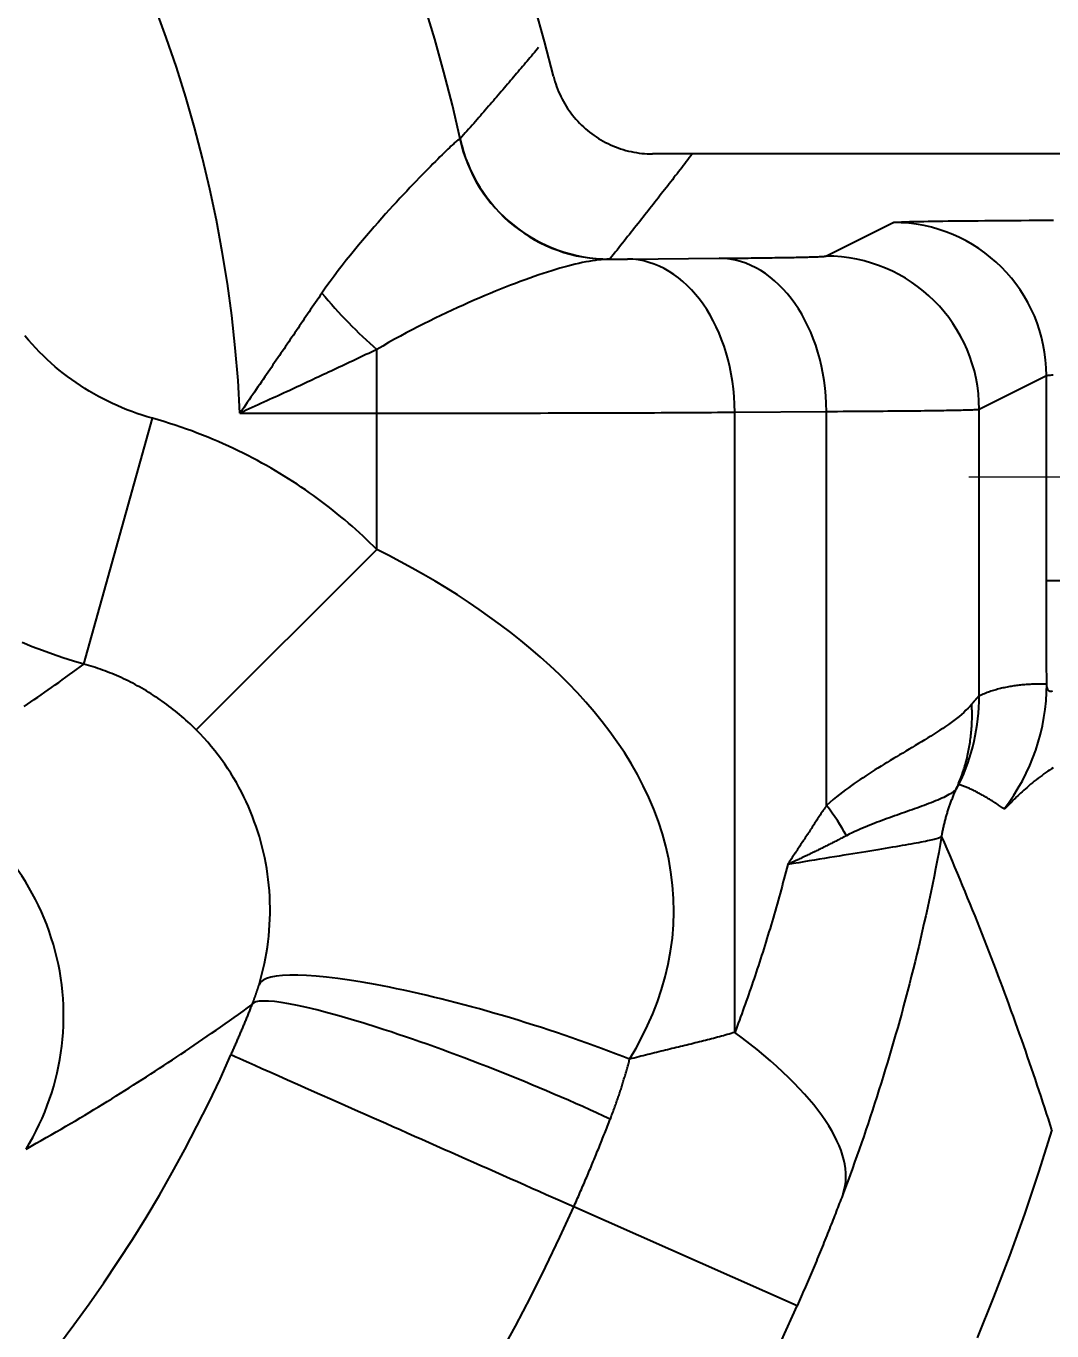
# Model space of a CAD drawing. Extents: x 0 to 395, y 0 to 289.
# Drawn here: x 116.824 to 118.832, y 245.494 to 248.05 of the extents above; entities that cross this region are included whole.
import ezdxf

# ---------------------------------------------------------------- set-up
doc = ezdxf.new("R2010")
doc.units = 0
doc.header["$LTSCALE"] = 10
doc.header["$MEASUREMENT"] = 0
doc.header["$PDMODE"] = 3
doc.header["$PDSIZE"] = -10
doc.layers.get('0').update_dxf_attribs({"linetype": 'CONTINUOUS'})
doc.layers.get('DEFPOINTS').update_dxf_attribs({"linetype": 'CONTINUOUS'})
doc.layers.add('1', color=7, linetype='CONTINUOUS')
doc.styles.add('Daelim Dimension', font='')
doc.styles.get('Daelim Dimension').set_extended_font_data('나눔고딕')
doc.dimstyles.new('DEFAULT', dxfattribs={"dimscale": 2, "dimtxt": 2, "dimasz": 2, "dimexe": 0, "dimexo": 2, "dimgap": 1, "dimtad": 1, "dimdec": 0, "dimzin": 9, "dimdsep": 46, "dimtxsty": 'Daelim Dimension', "dimcen": 0.5, "dimclrd": 5, "dimclre": 5, "dimclrt": 256, "dimadec": 1, "dimazin": 0, "dimtfac": 1, "dimtdec": 0, "dimtix": 1, "dimtmove": 0, "dimatfit": 3, "dimfxl": 1, "dimtolj": 1, "dimtzin": 1, "dimlwd": 9, "dimlwe": 9, "dimarcsym": 0})

# ---------------------------------------------------------------- blocks, each defined once
blk = doc.blocks.new('*D2')
at = {"color": 5, "linetype": 'ByBlock', "lineweight": 9, "ltscale": 0.5, "transparency": 16777216}
for p, q in [((118.6697, 247.1672), (149.411, 247.1672)), ((149.411, 243.1672), (149.411, 228.6677)), ((120.9697, 224.6677), (149.411, 224.6677))]:
    blk.add_line(p, q, dxfattribs=at)
at = {"color": 5, "ltscale": 0.5, "transparency": 16777216}
for points in [[(148.7443, 243.1672), (150.0777, 243.1672), (149.411, 247.1672)], [(148.7443, 228.6677), (150.0777, 228.6677), (149.411, 224.6677)]]:
    blk.add_solid(points, dxfattribs=at)
at = {"layer": 'DEFPOINTS', "color": 0, "ltscale": 0.5, "transparency": 16777216}
for p in [(114.6697, 247.1672), (116.9697, 224.6677), (149.411, 224.6677)]:
    blk.add_point(p, dxfattribs=at)
at = {"color": 7, "ltscale": 0.5, "transparency": 16777216, "insert": (143.9904, 235.9175), "char_height": 6, "attachment_point": 5, "rotation": 90, "style": 'Daelim Dimension'}
blk.add_mtext('\\A1;22.5', dxfattribs=at)

msp = doc.modelspace()

# ---------------------------------------------------------------- linework, layer by layer
at = {"layer": '1'}
for p, q in [((120.6063, 247.7995), (118.0506, 247.7995)), ((118.39, 247.5993), (118.5217, 247.6652)), ((118.0012, 247.5935), (118.1807, 247.5951)), ((117.5106, 247.2918), (117.5106, 247.4164)), ((118.6899, 247.2993), (118.8217, 247.3652)), ((118.8217, 246.963), (118.8217, 247.3652)), ((116.9367, 246.8001), (117.0709, 247.2817)), ((117.2425, 247.2918), (117.5106, 247.2918)), ((117.5106, 247.0245), (117.5106, 247.2918)), ((118.2115, 247.2935), (118.391, 247.2951)), ((118.2115, 246.0786), (118.2115, 247.2935)), ((118.391, 246.5232), (118.391, 247.2951)), ((118.6899, 246.7377), (118.6899, 247.2993)), ((117.1566, 246.6715), (117.5106, 247.0245)), ((118.9276, 246.963), (118.8217, 246.963)), ((118.3333, 245.5427), (117.8961, 245.7366))]:
    msp.add_line(p, q, dxfattribs=at)
for points in [[(117.8273, 248.0081), (117.8245, 248.0047), (117.8217, 248.0014), (117.8189, 247.998), (117.816, 247.9946), (117.8132, 247.9913), (117.8104, 247.9879), (117.8075, 247.9845), (117.8046, 247.9811), (117.8017, 247.9777), (117.7988, 247.9742), (117.7959, 247.9708), (117.793, 247.9674), (117.7901, 247.9639), (117.7872, 247.9605), (117.7842, 247.957), (117.7813, 247.9535), (117.7783, 247.95), (117.7753, 247.9465), (117.7723, 247.943), (117.7693, 247.9395), (117.7663, 247.936), (117.7633, 247.9324), (117.7603, 247.9289), (117.7572, 247.9253), (117.7542, 247.9217), (117.7511, 247.9182), (117.748, 247.9146), (117.7449, 247.911), (117.7418, 247.9073), (117.7387, 247.9037), (117.7355, 247.9001), (117.7324, 247.8964), (117.7292, 247.8928), (117.726, 247.8891), (117.7229, 247.8854), (117.7197, 247.8817), (117.7164, 247.878), (117.7132, 247.8743), (117.71, 247.8706), (117.7067, 247.8669), (117.7035, 247.8631), (117.7002, 247.8594), (117.6969, 247.8556), (117.6936, 247.8518), (117.6903, 247.8481), (117.687, 247.8443), (117.6837, 247.8405), (117.6803, 247.8367), (117.6769, 247.8328), (117.6736, 247.829)], [(117.8564, 247.9517), (117.8578, 247.9465), (117.8592, 247.9413), (117.8609, 247.9363), (117.8626, 247.9313), (117.8645, 247.9263), (117.8665, 247.9214), (117.8686, 247.9166), (117.8709, 247.9118), (117.8732, 247.907), (117.8758, 247.9024), (117.8784, 247.8978), (117.8812, 247.8932), (117.8841, 247.8887), (117.8871, 247.8843), (117.8902, 247.88), (117.8935, 247.8757), (117.8968, 247.8716), (117.9002, 247.8676), (117.9038, 247.8637), (117.9074, 247.8598), (117.9112, 247.8561), (117.915, 247.8524), (117.919, 247.8489), (117.9231, 247.8454), (117.9272, 247.8421), (117.9315, 247.8388), (117.9358, 247.8357), (117.9402, 247.8327), (117.9447, 247.8298), (117.9492, 247.8271), (117.9538, 247.8245), (117.9585, 247.822), (117.9632, 247.8196), (117.968, 247.8173), (117.9729, 247.8152), (117.9778, 247.8132), (117.9828, 247.8113), (117.9878, 247.8096), (117.9929, 247.808), (117.9981, 247.8065), (118.0032, 247.8052), (118.0084, 247.804), (118.0136, 247.8029), (118.0188, 247.802), (118.0241, 247.8012), (118.0294, 247.8006), (118.0346, 247.8001), (118.04, 247.7997), (118.0453, 247.7995), (118.0506, 247.7995)], [(117.6731, 247.8288), (117.6724, 247.8286), (117.6715, 247.8281), (117.6704, 247.8273), (117.669, 247.8263), (117.6674, 247.825), (117.6655, 247.8234), (117.6634, 247.8216), (117.6611, 247.8195), (117.6585, 247.8171), (117.6557, 247.8145), (117.6527, 247.8116), (117.6494, 247.8085), (117.6459, 247.8051), (117.6422, 247.8015), (117.6383, 247.7977), (117.6341, 247.7936), (117.6298, 247.7892), (117.6252, 247.7847), (117.6204, 247.7799), (117.6155, 247.7748), (117.6103, 247.7696), (117.6049, 247.7641), (117.5994, 247.7584), (117.5936, 247.7525), (117.5877, 247.7463), (117.5817, 247.74), (117.5754, 247.7334), (117.569, 247.7267), (117.5625, 247.7197), (117.5558, 247.7125), (117.5489, 247.7052), (117.542, 247.6976), (117.5349, 247.6898), (117.5277, 247.6819), (117.5203, 247.6737), (117.5129, 247.6653), (117.5054, 247.6568), (117.4978, 247.648), (117.4901, 247.6391), (117.4823, 247.63), (117.4745, 247.6206), (117.4666, 247.6111), (117.4586, 247.6014), (117.4507, 247.5914), (117.4427, 247.5812), (117.4347, 247.5708), (117.4267, 247.5602), (117.4188, 247.5494), (117.4108, 247.5382), (117.403, 247.5269)], [(117.6736, 247.829), (117.6736, 247.829), (117.6736, 247.829), (117.6736, 247.829), (117.6736, 247.829), (117.6736, 247.829), (117.6736, 247.829), (117.6735, 247.829), (117.6735, 247.829), (117.6735, 247.829), (117.6735, 247.829), (117.6735, 247.8289), (117.6735, 247.8289), (117.6735, 247.8289), (117.6735, 247.8289), (117.6735, 247.8289), (117.6735, 247.8289), (117.6735, 247.8289), (117.6735, 247.8289), (117.6735, 247.8289), (117.6735, 247.8289), (117.6735, 247.8289), (117.6734, 247.8289), (117.6734, 247.8289), (117.6734, 247.8289), (117.6734, 247.8289), (117.6734, 247.8289), (117.6734, 247.8289), (117.6734, 247.8289), (117.6734, 247.8289), (117.6734, 247.8289), (117.6734, 247.8289), (117.6733, 247.8289), (117.6733, 247.8289), (117.6733, 247.8289), (117.6733, 247.8289), (117.6733, 247.8289), (117.6733, 247.8288), (117.6733, 247.8288), (117.6733, 247.8288), (117.6732, 247.8288), (117.6732, 247.8288), (117.6732, 247.8288), (117.6732, 247.8288), (117.6732, 247.8288), (117.6732, 247.8288), (117.6731, 247.8288), (117.6731, 247.8288), (117.6731, 247.8288), (117.6731, 247.8288), (117.6731, 247.8288)], [(118.1281, 247.7995), (118.1252, 247.7956), (118.1223, 247.7918), (118.1193, 247.788), (118.1164, 247.7841), (118.1134, 247.7803), (118.1104, 247.7764), (118.1074, 247.7725), (118.1044, 247.7686), (118.1014, 247.7647), (118.0984, 247.7608), (118.0954, 247.7569), (118.0923, 247.753), (118.0893, 247.749), (118.0862, 247.7451), (118.0831, 247.7411), (118.08, 247.7371), (118.0769, 247.7331), (118.0738, 247.7291), (118.0707, 247.7251), (118.0675, 247.721), (118.0643, 247.717), (118.0612, 247.7129), (118.058, 247.7088), (118.0548, 247.7048), (118.0516, 247.7007), (118.0483, 247.6965), (118.0451, 247.6924), (118.0418, 247.6883), (118.0386, 247.6841), (118.0353, 247.6799), (118.032, 247.6757), (118.0287, 247.6715), (118.0253, 247.6673), (118.022, 247.6631), (118.0186, 247.6588), (118.0153, 247.6546), (118.0119, 247.6503), (118.0085, 247.646), (118.0051, 247.6417), (118.0016, 247.6374), (117.9982, 247.6331), (117.9947, 247.6287), (117.9913, 247.6244), (117.9878, 247.62), (117.9843, 247.6156), (117.9808, 247.6112), (117.9772, 247.6068), (117.9737, 247.6024), (117.9701, 247.598), (117.9665, 247.5935)], [(118.5217, 247.6652), (118.5223, 247.6653), (118.5235, 247.6655), (118.5253, 247.6657), (118.5276, 247.6658), (118.5305, 247.666), (118.5339, 247.6661), (118.538, 247.6663), (118.5426, 247.6665), (118.5477, 247.6666), (118.5534, 247.6668), (118.5597, 247.6669), (118.5666, 247.6671), (118.5739, 247.6672), (118.5819, 247.6674), (118.5903, 247.6675), (118.5992, 247.6677), (118.6087, 247.6678), (118.6186, 247.6679), (118.629, 247.6681), (118.6399, 247.6682), (118.6513, 247.6683), (118.663, 247.6685), (118.6752, 247.6686), (118.6879, 247.6687), (118.701, 247.6688), (118.7144, 247.6689), (118.7283, 247.669), (118.7426, 247.6691), (118.7572, 247.6692), (118.7723, 247.6693), (118.7877, 247.6694), (118.8034, 247.6695), (118.8194, 247.6696), (118.8358, 247.6697)], [(117.9658, 247.5932), (117.9606, 247.5931), (117.9553, 247.5927), (117.9498, 247.5923), (117.9442, 247.5917), (117.9383, 247.5909), (117.9322, 247.59), (117.9259, 247.589), (117.9195, 247.5878), (117.9128, 247.5865), (117.906, 247.585), (117.899, 247.5834), (117.8918, 247.5817), (117.8844, 247.5798), (117.8768, 247.5777), (117.869, 247.5755), (117.8611, 247.5732), (117.853, 247.5707), (117.8447, 247.5681), (117.8362, 247.5653), (117.8276, 247.5624), (117.8188, 247.5594), (117.8098, 247.5562), (117.8007, 247.5529), (117.7914, 247.5495), (117.782, 247.5459), (117.7724, 247.5422), (117.7626, 247.5384), (117.7527, 247.5345), (117.7427, 247.5304), (117.7325, 247.5262), (117.7223, 247.5219), (117.7119, 247.5174), (117.7013, 247.5129), (117.6907, 247.5082), (117.68, 247.5034), (117.6691, 247.4985), (117.6582, 247.4934), (117.6471, 247.4883), (117.636, 247.483), (117.6248, 247.4776), (117.6136, 247.4721), (117.6023, 247.4665), (117.5909, 247.4607), (117.5795, 247.4548), (117.568, 247.4488), (117.5565, 247.4426), (117.545, 247.4363), (117.5335, 247.4299), (117.5221, 247.4232), (117.5106, 247.4164)], [(117.9665, 247.5935), (117.9665, 247.5935), (117.9665, 247.5935), (117.9665, 247.5935), (117.9665, 247.5935), (117.9665, 247.5935), (117.9665, 247.5935), (117.9665, 247.5935), (117.9665, 247.5935), (117.9665, 247.5935), (117.9665, 247.5935), (117.9665, 247.5934), (117.9665, 247.5934), (117.9664, 247.5934), (117.9664, 247.5934), (117.9664, 247.5934), (117.9664, 247.5934), (117.9664, 247.5934), (117.9664, 247.5934), (117.9664, 247.5934), (117.9664, 247.5934), (117.9664, 247.5934), (117.9663, 247.5934), (117.9663, 247.5934), (117.9663, 247.5934), (117.9663, 247.5934), (117.9663, 247.5934), (117.9663, 247.5934), (117.9662, 247.5934), (117.9662, 247.5934), (117.9662, 247.5933), (117.9662, 247.5933), (117.9662, 247.5933), (117.9662, 247.5933), (117.9661, 247.5933), (117.9661, 247.5933), (117.9661, 247.5933), (117.9661, 247.5933), (117.966, 247.5933), (117.966, 247.5933), (117.966, 247.5933), (117.966, 247.5933), (117.966, 247.5933), (117.9659, 247.5933), (117.9659, 247.5933), (117.9659, 247.5933), (117.9659, 247.5933), (117.9658, 247.5933), (117.9658, 247.5933), (117.9658, 247.5932), (117.9658, 247.5932)], [(117.9658, 247.5932), (117.9665, 247.5932), (117.9672, 247.5933), (117.9679, 247.5933), (117.9687, 247.5933), (117.9694, 247.5933), (117.9701, 247.5933), (117.9708, 247.5933), (117.9716, 247.5933), (117.9723, 247.5933), (117.973, 247.5933), (117.9737, 247.5933), (117.9744, 247.5933), (117.9752, 247.5933), (117.9759, 247.5933), (117.9766, 247.5933), (117.9773, 247.5933), (117.978, 247.5933), (117.9787, 247.5933), (117.9794, 247.5933), (117.9802, 247.5934), (117.9809, 247.5934), (117.9816, 247.5934), (117.9823, 247.5934), (117.983, 247.5934), (117.9837, 247.5934), (117.9844, 247.5934), (117.9851, 247.5934), (117.9858, 247.5934), (117.9866, 247.5934), (117.9873, 247.5934), (117.988, 247.5934), (117.9887, 247.5934), (117.9894, 247.5934), (117.9901, 247.5934), (117.9908, 247.5934), (117.9915, 247.5934), (117.9922, 247.5934), (117.9929, 247.5935), (117.9936, 247.5935), (117.9943, 247.5935), (117.995, 247.5935), (117.9957, 247.5935), (117.9964, 247.5935), (117.9971, 247.5935), (117.9978, 247.5935), (117.9985, 247.5935), (117.9992, 247.5935), (117.9999, 247.5935), (118.0005, 247.5935), (118.0012, 247.5935)], [(118.1807, 247.5951), (118.1883, 247.5951), (118.1958, 247.5952), (118.2031, 247.5953), (118.2103, 247.5953), (118.2173, 247.5954), (118.2241, 247.5955), (118.2309, 247.5955), (118.2374, 247.5956), (118.2438, 247.5957), (118.2501, 247.5958), (118.2562, 247.5958), (118.2622, 247.5959), (118.268, 247.596), (118.2737, 247.596), (118.2793, 247.5961), (118.2847, 247.5962), (118.29, 247.5963), (118.2951, 247.5963), (118.3001, 247.5964), (118.305, 247.5965), (118.3098, 247.5966), (118.3144, 247.5967), (118.3189, 247.5967), (118.3233, 247.5968), (118.3276, 247.5969), (118.3318, 247.597), (118.3359, 247.5971), (118.3399, 247.5971), (118.3437, 247.5972), (118.3475, 247.5973), (118.351, 247.5974), (118.3545, 247.5975), (118.3579, 247.5976), (118.3611, 247.5977), (118.3641, 247.5978), (118.367, 247.5979), (118.3698, 247.598), (118.3724, 247.5981), (118.3749, 247.5982), (118.3772, 247.5983), (118.3793, 247.5984), (118.3813, 247.5985), (118.3831, 247.5986), (118.3847, 247.5987), (118.3861, 247.5988), (118.3873, 247.5989), (118.3883, 247.599), (118.3891, 247.5991), (118.3896, 247.5992), (118.39, 247.5993)], [(117.403, 247.5269), (117.3998, 247.5223), (117.3966, 247.5176), (117.3935, 247.513), (117.3903, 247.5084), (117.3872, 247.5037), (117.384, 247.4991), (117.3809, 247.4945), (117.3778, 247.4899), (117.3746, 247.4853), (117.3715, 247.4808), (117.3684, 247.4762), (117.3654, 247.4717), (117.3623, 247.4672), (117.3592, 247.4627), (117.3562, 247.4582), (117.3531, 247.4537), (117.3501, 247.4492), (117.347, 247.4447), (117.344, 247.4403), (117.341, 247.4358), (117.3379, 247.4313), (117.3349, 247.4269), (117.3318, 247.4224), (117.3288, 247.4179), (117.3257, 247.4134), (117.3227, 247.4089), (117.3196, 247.4043), (117.3165, 247.3998), (117.3134, 247.3952), (117.3102, 247.3906), (117.3071, 247.386), (117.3039, 247.3814), (117.3007, 247.3767), (117.2975, 247.372), (117.2943, 247.3673), (117.291, 247.3625), (117.2877, 247.3577), (117.2844, 247.3528), (117.2811, 247.3479), (117.2777, 247.343), (117.2743, 247.338), (117.2709, 247.333), (117.2674, 247.328), (117.2639, 247.3229), (117.2604, 247.3178), (117.2569, 247.3127), (117.2533, 247.3075), (117.2498, 247.3023), (117.2462, 247.297), (117.2425, 247.2918)], [(117.0709, 247.2817), (117.0607, 247.2847), (117.0507, 247.2878), (117.0407, 247.2911), (117.0309, 247.2947), (117.0212, 247.2984), (117.0116, 247.3023), (117.0021, 247.3064), (116.9927, 247.3107), (116.9835, 247.3152), (116.9743, 247.3198), (116.9653, 247.3246), (116.9563, 247.3296), (116.9475, 247.3348), (116.9388, 247.3402), (116.9302, 247.3457), (116.9216, 247.3514), (116.9132, 247.3573), (116.905, 247.3633), (116.8968, 247.3696), (116.8887, 247.3761), (116.8808, 247.3827), (116.8729, 247.3895), (116.8652, 247.3966), (116.8576, 247.4038), (116.8501, 247.4113), (116.8427, 247.4189), (116.8354, 247.4267), (116.8283, 247.4348), (116.8213, 247.443)], [(117.5106, 247.4164), (117.5052, 247.4139), (117.4999, 247.4113), (117.4945, 247.4088), (117.4892, 247.4063), (117.4838, 247.4037), (117.4785, 247.4012), (117.4732, 247.3987), (117.4679, 247.3962), (117.4627, 247.3937), (117.4574, 247.3913), (117.4522, 247.3888), (117.447, 247.3863), (117.4418, 247.3839), (117.4366, 247.3815), (117.4315, 247.379), (117.4264, 247.3766), (117.4213, 247.3742), (117.4161, 247.3718), (117.411, 247.3694), (117.4059, 247.3671), (117.4009, 247.3647), (117.3958, 247.3623), (117.3907, 247.3599), (117.3855, 247.3575), (117.3804, 247.3551), (117.3753, 247.3527), (117.3701, 247.3503), (117.3649, 247.3479), (117.3598, 247.3455), (117.3545, 247.3431), (117.3493, 247.3406), (117.344, 247.3382), (117.3387, 247.3357), (117.3334, 247.3333), (117.328, 247.3308), (117.3226, 247.3283), (117.3171, 247.3258), (117.3116, 247.3233), (117.3061, 247.3207), (117.3005, 247.3182), (117.2949, 247.3156), (117.2892, 247.313), (117.2835, 247.3104), (117.2778, 247.3078), (117.272, 247.3051), (117.2662, 247.3025), (117.2603, 247.2998), (117.2544, 247.2972), (117.2485, 247.2945), (117.2425, 247.2918)], [(118.8217, 247.3652), (118.822, 247.3653), (118.8226, 247.3655), (118.8235, 247.3657), (118.8246, 247.3658), (118.8261, 247.366), (118.8278, 247.3661), (118.8299, 247.3663), (118.8322, 247.3665), (118.8348, 247.3666)], [(117.5106, 247.0245), (117.5039, 247.0312), (117.4971, 247.0378), (117.4903, 247.0443), (117.4834, 247.0508), (117.4764, 247.0573), (117.4693, 247.0636), (117.4622, 247.07), (117.4549, 247.0762), (117.4477, 247.0824), (117.4403, 247.0886), (117.4328, 247.0947), (117.4253, 247.1007), (117.4177, 247.1067), (117.4101, 247.1127), (117.4023, 247.1185), (117.3945, 247.1243), (117.3867, 247.1301), (117.3787, 247.1357), (117.3707, 247.1413), (117.3626, 247.1469), (117.3544, 247.1524), (117.3461, 247.1578), (117.3377, 247.1632), (117.3293, 247.1685), (117.3207, 247.1737), (117.3121, 247.1789), (117.3034, 247.184), (117.2945, 247.1891), (117.2856, 247.194), (117.2765, 247.199), (117.2674, 247.2038), (117.2581, 247.2086), (117.2487, 247.2133), (117.2392, 247.218), (117.2296, 247.2226), (117.2198, 247.2272), (117.2099, 247.2316), (117.2, 247.236), (117.1899, 247.2403), (117.1796, 247.2445), (117.1693, 247.2487), (117.1588, 247.2527), (117.1483, 247.2567), (117.1376, 247.2606), (117.1267, 247.2644), (117.1158, 247.268), (117.1047, 247.2716), (117.0936, 247.2751), (117.0823, 247.2785), (117.0709, 247.2817)], [(117.5106, 247.2918), (117.5261, 247.2918), (117.5417, 247.2918), (117.5572, 247.2917), (117.5727, 247.2917), (117.5882, 247.2917), (117.6037, 247.2917), (117.6191, 247.2917), (117.6345, 247.2917), (117.6499, 247.2917), (117.6653, 247.2917), (117.6806, 247.2917), (117.6959, 247.2918), (117.7112, 247.2918), (117.7263, 247.2918), (117.7415, 247.2918), (117.7566, 247.2918), (117.7716, 247.2918), (117.7866, 247.2919), (117.8015, 247.2919), (117.8163, 247.2919), (117.831, 247.2919), (117.8457, 247.292), (117.8603, 247.292), (117.8748, 247.292), (117.8893, 247.2921), (117.9036, 247.2921), (117.9178, 247.2921), (117.932, 247.2922), (117.946, 247.2922), (117.9599, 247.2923), (117.9737, 247.2923), (117.9875, 247.2924), (118.0011, 247.2924), (118.0145, 247.2925), (118.0279, 247.2925), (118.0411, 247.2926), (118.0542, 247.2926), (118.0672, 247.2927), (118.08, 247.2928), (118.0927, 247.2928), (118.1053, 247.2929), (118.1177, 247.2929), (118.1299, 247.293), (118.1421, 247.2931), (118.154, 247.2932), (118.1658, 247.2932), (118.1775, 247.2933), (118.189, 247.2934), (118.2003, 247.2935), (118.2115, 247.2935)], [(118.391, 247.2951), (118.402, 247.2951), (118.4128, 247.2952), (118.4234, 247.2953), (118.4339, 247.2953), (118.4442, 247.2954), (118.4543, 247.2955), (118.4642, 247.2955), (118.474, 247.2956), (118.4835, 247.2957), (118.4929, 247.2957), (118.5021, 247.2958), (118.511, 247.2959), (118.5198, 247.296), (118.5284, 247.296), (118.5367, 247.2961), (118.5449, 247.2962), (118.5529, 247.2963), (118.5606, 247.2963), (118.5681, 247.2964), (118.5755, 247.2965), (118.5826, 247.2966), (118.5895, 247.2967), (118.5962, 247.2968), (118.6026, 247.2969), (118.6089, 247.2969), (118.6149, 247.297), (118.6207, 247.2971), (118.6262, 247.2972), (118.6316, 247.2973), (118.6367, 247.2974), (118.6416, 247.2975), (118.6463, 247.2976), (118.6507, 247.2977), (118.6549, 247.2978), (118.6589, 247.2979), (118.6626, 247.298), (118.6661, 247.2981), (118.6694, 247.2981), (118.6724, 247.2982), (118.6752, 247.2983), (118.6777, 247.2984), (118.6801, 247.2985), (118.6821, 247.2986), (118.684, 247.2987), (118.6856, 247.2988), (118.6869, 247.2989), (118.688, 247.299), (118.6889, 247.2991), (118.6895, 247.2992), (118.6899, 247.2993)], [(118.0054, 246.0259), (118.018, 246.0474), (118.0297, 246.0695), (118.0407, 246.0921), (118.0508, 246.1151), (118.06, 246.1386), (118.0681, 246.1627), (118.0752, 246.1872), (118.0811, 246.2122), (118.0858, 246.2376), (118.0893, 246.2632), (118.0914, 246.2891), (118.0921, 246.315), (118.0915, 246.341), (118.0896, 246.3669), (118.0865, 246.3926), (118.0821, 246.4181), (118.0765, 246.4431), (118.0697, 246.4678), (118.0618, 246.492), (118.053, 246.5157), (118.0431, 246.5389), (118.0323, 246.5616), (118.0207, 246.5838), (118.0083, 246.6054), (117.9952, 246.6266), (117.9814, 246.6473), (117.967, 246.6675), (117.9519, 246.6872), (117.9361, 246.7065), (117.9199, 246.7253), (117.9031, 246.7437), (117.8858, 246.7618), (117.8681, 246.7794), (117.8499, 246.7966), (117.8312, 246.8135), (117.8121, 246.8299), (117.7926, 246.846), (117.7728, 246.8618), (117.7526, 246.8772), (117.732, 246.8923), (117.7111, 246.907), (117.6899, 246.9214), (117.6683, 246.9355), (117.6465, 246.9492), (117.6244, 246.9626), (117.6021, 246.9756), (117.5795, 246.9883), (117.5567, 247.0007), (117.5337, 247.0128), (117.5106, 247.0245)], [(118.8223, 246.7608), (118.8223, 246.7648), (118.8222, 246.7687), (118.8222, 246.7727), (118.8222, 246.7767), (118.8222, 246.7807), (118.8221, 246.7846), (118.8221, 246.7886), (118.8221, 246.7926), (118.8221, 246.7966), (118.8221, 246.8006), (118.822, 246.8046), (118.822, 246.8086), (118.822, 246.8126), (118.822, 246.8166), (118.822, 246.8206), (118.8219, 246.8247), (118.8219, 246.8287), (118.8219, 246.8327), (118.8219, 246.8367), (118.8219, 246.8407), (118.8219, 246.8448), (118.8219, 246.8488), (118.8218, 246.8529), (118.8218, 246.8569), (118.8218, 246.8609), (118.8218, 246.865), (118.8218, 246.869), (118.8218, 246.8731), (118.8218, 246.8771), (118.8218, 246.8812), (118.8218, 246.8853), (118.8217, 246.8893), (118.8217, 246.8934), (118.8217, 246.8975), (118.8217, 246.9015), (118.8217, 246.9056), (118.8217, 246.9097), (118.8217, 246.9138), (118.8217, 246.9179), (118.8217, 246.922), (118.8217, 246.9261), (118.8217, 246.9302), (118.8217, 246.9343), (118.8217, 246.9384), (118.8217, 246.9425), (118.8217, 246.9466), (118.8217, 246.9507), (118.8217, 246.9548), (118.8217, 246.9589), (118.8217, 246.963)], [(116.9367, 246.8001), (116.9162, 246.806), (116.8958, 246.8124), (116.8756, 246.8192), (116.8555, 246.8265), (116.8355, 246.8342), (116.8158, 246.8423)], [(116.8198, 246.7168), (116.8265, 246.7214), (116.8331, 246.726), (116.8398, 246.7307), (116.8465, 246.7354), (116.8533, 246.7401), (116.8601, 246.7448), (116.8669, 246.7496), (116.8737, 246.7545), (116.8806, 246.7594), (116.8875, 246.7643), (116.8944, 246.7693), (116.9014, 246.7743), (116.9084, 246.7794), (116.9155, 246.7845), (116.9225, 246.7897), (116.9296, 246.7948), (116.9367, 246.8001)], [(117.1566, 246.6715), (117.1527, 246.6754), (117.1487, 246.6792), (117.1447, 246.683), (117.1407, 246.6867), (117.1367, 246.6904), (117.1326, 246.694), (117.1285, 246.6976), (117.1243, 246.7011), (117.1202, 246.7046), (117.116, 246.708), (117.1118, 246.7113), (117.1075, 246.7146), (117.1032, 246.7179), (117.099, 246.7211), (117.0946, 246.7242), (117.0903, 246.7273), (117.0859, 246.7303), (117.0816, 246.7333), (117.0772, 246.7362), (117.0728, 246.7391), (117.0683, 246.7419), (117.0639, 246.7447), (117.0594, 246.7474), (117.055, 246.75), (117.0505, 246.7526), (117.046, 246.7552), (117.0415, 246.7576), (117.037, 246.7601), (117.0324, 246.7624), (117.0279, 246.7648), (117.0233, 246.767), (117.0188, 246.7692), (117.0142, 246.7714), (117.0097, 246.7735), (117.0051, 246.7755), (117.0006, 246.7775), (116.996, 246.7795), (116.9914, 246.7814), (116.9869, 246.7832), (116.9823, 246.785), (116.9777, 246.7867), (116.9731, 246.7884), (116.9686, 246.79), (116.964, 246.7916), (116.9594, 246.7932), (116.9549, 246.7946), (116.9503, 246.7961), (116.9458, 246.7975), (116.9412, 246.7988), (116.9367, 246.8001)], [(118.8223, 246.7608), (118.8195, 246.7609), (118.8168, 246.7609), (118.8141, 246.761), (118.8114, 246.761), (118.8087, 246.761), (118.8059, 246.761), (118.8032, 246.7609), (118.8005, 246.7609), (118.7978, 246.7608), (118.7951, 246.7607), (118.7924, 246.7606), (118.7897, 246.7604), (118.787, 246.7603), (118.7844, 246.7601), (118.7817, 246.7599), (118.779, 246.7597), (118.7763, 246.7595), (118.7736, 246.7592), (118.771, 246.7589), (118.7683, 246.7586), (118.7656, 246.7583), (118.763, 246.758), (118.7603, 246.7576), (118.7577, 246.7572), (118.755, 246.7568), (118.7524, 246.7564), (118.7497, 246.7559), (118.7471, 246.7554), (118.7445, 246.7549), (118.7418, 246.7544), (118.7392, 246.7538), (118.7366, 246.7533), (118.734, 246.7527), (118.7314, 246.752), (118.7287, 246.7514), (118.7261, 246.7507), (118.7235, 246.7499), (118.7209, 246.7492), (118.7183, 246.7484), (118.7157, 246.7476), (118.7131, 246.7468), (118.7105, 246.7459), (118.7079, 246.745), (118.7054, 246.7441), (118.7028, 246.7431), (118.7002, 246.7421), (118.6976, 246.741), (118.6951, 246.74), (118.6925, 246.7388), (118.6899, 246.7377)], [(118.8334, 246.747), (118.8316, 246.7465), (118.83, 246.7464), (118.8286, 246.7466), (118.8273, 246.7472), (118.8262, 246.748), (118.8252, 246.7491), (118.8244, 246.7505), (118.8237, 246.7521), (118.8232, 246.7539), (118.8227, 246.756), (118.8225, 246.7583), (118.8223, 246.7608)], [(118.6755, 246.7217), (118.672, 246.7176), (118.6682, 246.7135), (118.6641, 246.7095), (118.6598, 246.7055), (118.6552, 246.7015), (118.6505, 246.6975), (118.6456, 246.6936), (118.6405, 246.6897), (118.6352, 246.6858), (118.6299, 246.6819), (118.6243, 246.6781), (118.6187, 246.6742), (118.613, 246.6704), (118.6072, 246.6666), (118.6013, 246.6628), (118.5953, 246.6591), (118.5893, 246.6553), (118.5833, 246.6516), (118.5772, 246.6479), (118.5711, 246.6442), (118.5649, 246.6405), (118.5588, 246.6368), (118.5526, 246.6331), (118.5465, 246.6294), (118.5403, 246.6258), (118.5342, 246.6221), (118.5281, 246.6185), (118.522, 246.6148), (118.5159, 246.6111), (118.5098, 246.6074), (118.5038, 246.6038), (118.4978, 246.6001), (118.4918, 246.5964), (118.4858, 246.5926), (118.4799, 246.5889), (118.4741, 246.5851), (118.4683, 246.5813), (118.4625, 246.5775), (118.4568, 246.5737), (118.4512, 246.5699), (118.4455, 246.566), (118.4399, 246.562), (118.4342, 246.5579), (118.4284, 246.5537), (118.4225, 246.5492), (118.4165, 246.5446), (118.4103, 246.5397), (118.404, 246.5345), (118.3975, 246.529), (118.391, 246.5232)], [(118.6458, 246.557), (118.6472, 246.5601), (118.6485, 246.5632), (118.6498, 246.5662), (118.651, 246.5693), (118.6522, 246.5724), (118.6534, 246.5756), (118.6546, 246.5787), (118.6558, 246.5819), (118.6569, 246.585), (118.658, 246.5882), (118.659, 246.5914), (118.66, 246.5946), (118.661, 246.5978), (118.662, 246.6011), (118.6629, 246.6043), (118.6638, 246.6075), (118.6647, 246.6108), (118.6655, 246.6141), (118.6663, 246.6174), (118.6671, 246.6207), (118.6678, 246.624), (118.6686, 246.6273), (118.6692, 246.6306), (118.6699, 246.6339), (118.6705, 246.6372), (118.6711, 246.6406), (118.6716, 246.6439), (118.6722, 246.6473), (118.6726, 246.6506), (118.6731, 246.654), (118.6735, 246.6574), (118.6739, 246.6607), (118.6743, 246.6641), (118.6746, 246.6675), (118.6749, 246.6709), (118.6752, 246.6743), (118.6754, 246.6777), (118.6756, 246.681), (118.6758, 246.6844), (118.6759, 246.6878), (118.676, 246.6912), (118.6761, 246.6946), (118.6761, 246.698), (118.6761, 246.7014), (118.6761, 246.7048), (118.676, 246.7082), (118.6759, 246.7116), (118.6758, 246.715), (118.6757, 246.7183), (118.6755, 246.7217)], [(118.6899, 246.7377), (118.6899, 246.7377), (118.6898, 246.7376), (118.6897, 246.7376), (118.6896, 246.7375), (118.6896, 246.7375), (118.6894, 246.7374), (118.6893, 246.7373), (118.6892, 246.7372), (118.6891, 246.7371), (118.6889, 246.7369), (118.6888, 246.7368), (118.6886, 246.7366), (118.6884, 246.7365), (118.6883, 246.7363), (118.6881, 246.7361), (118.6879, 246.7359), (118.6876, 246.7357), (118.6874, 246.7355), (118.6872, 246.7352), (118.687, 246.735), (118.6867, 246.7347), (118.6865, 246.7345), (118.6862, 246.7342), (118.6859, 246.7339), (118.6856, 246.7336), (118.6853, 246.7332), (118.685, 246.7329), (118.6847, 246.7326), (118.6844, 246.7322), (118.6841, 246.7318), (118.6837, 246.7314), (118.6834, 246.731), (118.683, 246.7306), (118.6826, 246.7302), (118.6823, 246.7298), (118.6819, 246.7293), (118.6815, 246.7289), (118.6811, 246.7284), (118.6806, 246.7279), (118.6802, 246.7274), (118.6798, 246.7269), (118.6793, 246.7264), (118.6789, 246.7258), (118.6784, 246.7253), (118.678, 246.7247), (118.6775, 246.7242), (118.677, 246.7236), (118.6765, 246.723), (118.676, 246.7224), (118.6755, 246.7217)], [(117.2799, 246.1719), (117.2829, 246.1821), (117.2856, 246.1924), (117.2882, 246.2028), (117.2905, 246.2133), (117.2926, 246.2239), (117.2945, 246.2346), (117.2962, 246.2454), (117.2977, 246.2563), (117.2989, 246.2672), (117.2998, 246.2782), (117.3006, 246.2892), (117.3011, 246.3003), (117.3014, 246.3115), (117.3014, 246.3226), (117.3011, 246.3337), (117.3007, 246.3448), (117.3, 246.3559), (117.299, 246.3669), (117.2979, 246.3778), (117.2964, 246.3887), (117.2948, 246.3994), (117.293, 246.4101), (117.2909, 246.4207), (117.2886, 246.4312), (117.2861, 246.4416), (117.2834, 246.4519), (117.2805, 246.4621), (117.2774, 246.4721), (117.2741, 246.4821), (117.2706, 246.492), (117.2669, 246.5018), (117.263, 246.5115), (117.2589, 246.5211), (117.2546, 246.5307), (117.2501, 246.5401), (117.2454, 246.5495), (117.2405, 246.5588), (117.2354, 246.568), (117.2301, 246.5771), (117.2245, 246.5862), (117.2187, 246.5952), (117.2127, 246.6041), (117.2065, 246.6129), (117.2, 246.6216), (117.1933, 246.6302), (117.1864, 246.6388), (117.1793, 246.6471), (117.1719, 246.6554), (117.1644, 246.6635), (117.1566, 246.6715)], [(118.8349, 246.597), (118.8315, 246.5948), (118.8279, 246.5925), (118.8243, 246.59), (118.8206, 246.5875), (118.8168, 246.5848), (118.813, 246.5821), (118.8092, 246.5793), (118.8054, 246.5764), (118.8016, 246.5735), (118.7979, 246.5705), (118.7942, 246.5676), (118.7906, 246.5646), (118.7871, 246.5616), (118.7837, 246.5586), (118.7804, 246.5557), (118.7772, 246.5529), (118.7741, 246.5501), (118.7712, 246.5474), (118.7684, 246.5448), (118.7658, 246.5422), (118.7633, 246.5398), (118.7609, 246.5375), (118.7587, 246.5353), (118.7567, 246.5332), (118.7547, 246.5312), (118.7529, 246.5294), (118.7512, 246.5276), (118.7496, 246.526), (118.7481, 246.5245), (118.7467, 246.5231), (118.7454, 246.5218), (118.7443, 246.5206), (118.7432, 246.5196), (118.7422, 246.5187), (118.7414, 246.5179), (118.7406, 246.5172), (118.74, 246.5168), (118.7395, 246.5164), (118.7391, 246.5163), (118.7389, 246.5163)], [(118.6504, 246.5643), (118.6504, 246.5643), (118.6504, 246.5643), (118.6504, 246.5643), (118.6503, 246.5643), (118.6503, 246.5643), (118.6502, 246.5642), (118.6502, 246.5642), (118.6502, 246.5642), (118.6501, 246.5641), (118.6501, 246.5641), (118.65, 246.564), (118.65, 246.5639), (118.6499, 246.5639), (118.6498, 246.5638), (118.6498, 246.5637), (118.6497, 246.5636), (118.6496, 246.5635), (118.6496, 246.5634), (118.6495, 246.5633), (118.6494, 246.5632), (118.6493, 246.5631), (118.6493, 246.563), (118.6492, 246.5629), (118.6491, 246.5627), (118.649, 246.5626), (118.6489, 246.5624), (118.6488, 246.5623), (118.6487, 246.5621), (118.6486, 246.562), (118.6485, 246.5618), (118.6484, 246.5616), (118.6483, 246.5614), (118.6482, 246.5612), (118.6481, 246.561), (118.6479, 246.5608), (118.6478, 246.5606), (118.6477, 246.5604), (118.6476, 246.5602), (118.6474, 246.56), (118.6473, 246.5597), (118.6472, 246.5595), (118.647, 246.5592), (118.6469, 246.559), (118.6467, 246.5587), (118.6466, 246.5585), (118.6464, 246.5582), (118.6463, 246.5579), (118.6461, 246.5576), (118.646, 246.5573), (118.6458, 246.557)], [(118.7389, 246.5163), (118.7371, 246.5176), (118.7352, 246.5188), (118.7334, 246.5201), (118.7316, 246.5213), (118.7298, 246.5225), (118.728, 246.5237), (118.7262, 246.5249), (118.7244, 246.5261), (118.7226, 246.5273), (118.7208, 246.5285), (118.719, 246.5296), (118.7172, 246.5308), (118.7155, 246.5319), (118.7137, 246.533), (118.7119, 246.5341), (118.7101, 246.5352), (118.7083, 246.5363), (118.7065, 246.5374), (118.7047, 246.5385), (118.703, 246.5395), (118.7012, 246.5405), (118.6994, 246.5416), (118.6976, 246.5426), (118.6959, 246.5436), (118.6941, 246.5446), (118.6923, 246.5455), (118.6906, 246.5465), (118.6888, 246.5474), (118.687, 246.5484), (118.6853, 246.5493), (118.6835, 246.5502), (118.6818, 246.5511), (118.68, 246.552), (118.6782, 246.5528), (118.6765, 246.5537), (118.6747, 246.5545), (118.673, 246.5553), (118.6713, 246.5561), (118.6695, 246.5569), (118.6678, 246.5577), (118.666, 246.5584), (118.6643, 246.5591), (118.6625, 246.5598), (118.6608, 246.5605), (118.6591, 246.5612), (118.6573, 246.5619), (118.6556, 246.5625), (118.6539, 246.5631), (118.6522, 246.5637), (118.6504, 246.5643)], [(118.6458, 246.557), (118.6446, 246.5552), (118.643, 246.5533), (118.641, 246.5515), (118.6388, 246.5497), (118.6363, 246.5479), (118.6336, 246.5461), (118.6306, 246.5443), (118.6275, 246.5425), (118.6241, 246.5408), (118.6205, 246.539), (118.6168, 246.5372), (118.6129, 246.5355), (118.6089, 246.5337), (118.6047, 246.532), (118.6005, 246.5302), (118.5961, 246.5285), (118.5916, 246.5268), (118.5871, 246.525), (118.5824, 246.5233), (118.5778, 246.5216), (118.573, 246.5199), (118.5682, 246.5181), (118.5634, 246.5164), (118.5586, 246.5147), (118.5537, 246.513), (118.5488, 246.5113), (118.5439, 246.5096), (118.539, 246.5078), (118.5341, 246.5061), (118.5292, 246.5044), (118.5243, 246.5026), (118.5194, 246.5009), (118.5145, 246.4991), (118.5096, 246.4973), (118.5048, 246.4956), (118.4999, 246.4938), (118.4951, 246.492), (118.4903, 246.4901), (118.4856, 246.4883), (118.4808, 246.4865), (118.4761, 246.4846), (118.4714, 246.4827), (118.4666, 246.4807), (118.4617, 246.4787), (118.4567, 246.4766), (118.4516, 246.4743), (118.4464, 246.4719), (118.4411, 246.4694), (118.4356, 246.4667), (118.43, 246.4639)], [(118.6165, 246.4627), (118.6169, 246.4646), (118.6173, 246.4666), (118.6176, 246.4685), (118.618, 246.4704), (118.6184, 246.4724), (118.6188, 246.4743), (118.6192, 246.4762), (118.6196, 246.4782), (118.6201, 246.4801), (118.6205, 246.482), (118.621, 246.484), (118.6214, 246.4859), (118.6219, 246.4878), (118.6224, 246.4898), (118.6228, 246.4917), (118.6233, 246.4936), (118.6238, 246.4955), (118.6244, 246.4974), (118.6249, 246.4993), (118.6254, 246.5012), (118.626, 246.5032), (118.6265, 246.5051), (118.6271, 246.507), (118.6277, 246.5089), (118.6282, 246.5108), (118.6288, 246.5126), (118.6294, 246.5145), (118.6301, 246.5164), (118.6307, 246.5183), (118.6313, 246.5202), (118.6319, 246.5221), (118.6326, 246.5239), (118.6332, 246.5258), (118.6339, 246.5277), (118.6346, 246.5295), (118.6353, 246.5314), (118.636, 246.5333), (118.6367, 246.5351), (118.6374, 246.537), (118.6381, 246.5388), (118.6388, 246.5407), (118.6396, 246.5425), (118.6403, 246.5443), (118.6411, 246.5462), (118.6418, 246.548), (118.6426, 246.5498), (118.6434, 246.5516), (118.6442, 246.5534), (118.645, 246.5552), (118.6458, 246.557)], [(118.391, 246.5232), (118.3894, 246.5207), (118.3878, 246.5183), (118.3863, 246.516), (118.3847, 246.5136), (118.3831, 246.5112), (118.3815, 246.5088), (118.38, 246.5064), (118.3784, 246.504), (118.3769, 246.5017), (118.3753, 246.4993), (118.3737, 246.4969), (118.3722, 246.4946), (118.3706, 246.4922), (118.3691, 246.4898), (118.3675, 246.4875), (118.366, 246.4851), (118.3645, 246.4828), (118.3629, 246.4805), (118.3614, 246.4781), (118.3599, 246.4758), (118.3583, 246.4735), (118.3568, 246.4711), (118.3553, 246.4688), (118.3538, 246.4665), (118.3522, 246.4642), (118.3507, 246.4619), (118.3492, 246.4596), (118.3477, 246.4573), (118.3462, 246.455), (118.3447, 246.4527), (118.3432, 246.4504), (118.3417, 246.4481), (118.3402, 246.4458), (118.3387, 246.4435), (118.3372, 246.4413), (118.3357, 246.439), (118.3342, 246.4367), (118.3327, 246.4345), (118.3312, 246.4322), (118.3297, 246.4299), (118.3282, 246.4277), (118.3267, 246.4254), (118.3253, 246.4232), (118.3238, 246.4209), (118.3223, 246.4187), (118.3209, 246.4164), (118.3194, 246.4142), (118.318, 246.4119), (118.3165, 246.4097), (118.3151, 246.4074)], [(118.43, 246.4639), (118.4278, 246.4627), (118.4255, 246.4616), (118.4233, 246.4604), (118.421, 246.4592), (118.4187, 246.4581), (118.4165, 246.4569), (118.4142, 246.4557), (118.412, 246.4546), (118.4097, 246.4534), (118.4074, 246.4523), (118.4052, 246.4511), (118.4029, 246.45), (118.4006, 246.4488), (118.3983, 246.4477), (118.396, 246.4465), (118.3938, 246.4454), (118.3915, 246.4442), (118.3892, 246.4431), (118.3869, 246.4419), (118.3846, 246.4408), (118.3823, 246.4397), (118.38, 246.4385), (118.3777, 246.4374), (118.3754, 246.4363), (118.3731, 246.4352), (118.3708, 246.434), (118.3685, 246.4329), (118.3662, 246.4318), (118.3639, 246.4307), (118.3615, 246.4295), (118.3592, 246.4284), (118.3569, 246.4273), (118.3546, 246.4262), (118.3523, 246.4251), (118.35, 246.424), (118.3476, 246.4229), (118.3453, 246.4217), (118.343, 246.4206), (118.3407, 246.4195), (118.3383, 246.4184), (118.336, 246.4173), (118.3337, 246.4162), (118.3314, 246.4151), (118.329, 246.414), (118.3267, 246.4129), (118.3244, 246.4118), (118.3221, 246.4107), (118.3197, 246.4096), (118.3174, 246.4085), (118.3151, 246.4074)], [(118.6165, 246.4627), (118.6162, 246.4622), (118.6156, 246.4616), (118.6147, 246.4611), (118.6136, 246.4605), (118.6122, 246.4599), (118.6106, 246.4593), (118.6087, 246.4587), (118.6065, 246.458), (118.6041, 246.4573), (118.6015, 246.4566), (118.5986, 246.4559), (118.5955, 246.4552), (118.5921, 246.4544), (118.5885, 246.4536), (118.5846, 246.4528), (118.5805, 246.452), (118.5761, 246.4511), (118.5715, 246.4502), (118.5667, 246.4493), (118.5617, 246.4484), (118.5564, 246.4475), (118.5509, 246.4465), (118.5452, 246.4455), (118.5392, 246.4444), (118.533, 246.4434), (118.5266, 246.4423), (118.52, 246.4411), (118.5132, 246.44), (118.5062, 246.4388), (118.4989, 246.4376), (118.4915, 246.4364), (118.4838, 246.4351), (118.476, 246.4338), (118.4679, 246.4325), (118.4597, 246.4311), (118.4513, 246.4298), (118.4427, 246.4284), (118.4339, 246.4269), (118.4249, 246.4255), (118.4157, 246.424), (118.4064, 246.4225), (118.3969, 246.4209), (118.3872, 246.4193), (118.3774, 246.4177), (118.3674, 246.4161), (118.3573, 246.4144), (118.3469, 246.4127), (118.3365, 246.411), (118.3258, 246.4092), (118.3151, 246.4074)], [(118.6165, 246.4627), (118.6136, 246.4467), (118.6107, 246.4308), (118.6077, 246.4151), (118.6046, 246.3993), (118.6015, 246.3837), (118.5984, 246.3682), (118.5952, 246.3527), (118.5919, 246.3373), (118.5886, 246.322), (118.5853, 246.3068), (118.5819, 246.2917), (118.5785, 246.2766), (118.575, 246.2616), (118.5715, 246.2467), (118.568, 246.2319), (118.5644, 246.2172), (118.5607, 246.2026), (118.5571, 246.188), (118.5534, 246.1735), (118.5496, 246.1591), (118.5459, 246.1448), (118.542, 246.1305), (118.5382, 246.1164), (118.5343, 246.1023), (118.5304, 246.0883), (118.5264, 246.0744), (118.5225, 246.0605), (118.5185, 246.0467), (118.5144, 246.033), (118.5103, 246.0194), (118.5062, 246.0059), (118.5021, 245.9924), (118.498, 245.9791), (118.4938, 245.9658), (118.4896, 245.9525), (118.4853, 245.9394), (118.4811, 245.9263), (118.4768, 245.9133), (118.4724, 245.9004), (118.4681, 245.8875), (118.4638, 245.8748), (118.4594, 245.8621), (118.455, 245.8494), (118.4505, 245.8369), (118.4461, 245.8244), (118.4416, 245.812), (118.4371, 245.7997), (118.4326, 245.7874), (118.4281, 245.7753), (118.4236, 245.7632)], [(118.8324, 245.8874), (118.8289, 245.8982), (118.8254, 245.9091), (118.8219, 245.92), (118.8183, 245.9309), (118.8148, 245.9419), (118.8111, 245.9529), (118.8075, 245.9639), (118.8038, 245.9749), (118.8001, 245.986), (118.7964, 245.9971), (118.7926, 246.0082), (118.7888, 246.0194), (118.7849, 246.0305), (118.7811, 246.0417), (118.7771, 246.053), (118.7732, 246.0642), (118.7692, 246.0755), (118.7652, 246.0868), (118.7611, 246.0982), (118.7571, 246.1095), (118.7529, 246.1209), (118.7488, 246.1323), (118.7446, 246.1438), (118.7403, 246.1553), (118.7361, 246.1668), (118.7318, 246.1783), (118.7274, 246.1898), (118.723, 246.2014), (118.7186, 246.213), (118.7142, 246.2246), (118.7097, 246.2363), (118.7051, 246.248), (118.7006, 246.2597), (118.6959, 246.2714), (118.6913, 246.2832), (118.6866, 246.2949), (118.6819, 246.3068), (118.6771, 246.3186), (118.6723, 246.3305), (118.6674, 246.3423), (118.6625, 246.3543), (118.6576, 246.3662), (118.6526, 246.3782), (118.6476, 246.3902), (118.6425, 246.4022), (118.6374, 246.4142), (118.6323, 246.4263), (118.6271, 246.4384), (118.6218, 246.4505), (118.6165, 246.4627)], [(118.3151, 246.4074), (118.3133, 246.4003), (118.3114, 246.3931), (118.3096, 246.386), (118.3077, 246.3789), (118.3058, 246.3719), (118.3039, 246.3648), (118.302, 246.3578), (118.3001, 246.3508), (118.2982, 246.3439), (118.2963, 246.3369), (118.2943, 246.33), (118.2924, 246.3231), (118.2904, 246.3162), (118.2884, 246.3094), (118.2864, 246.3026), (118.2844, 246.2958), (118.2824, 246.289), (118.2804, 246.2823), (118.2784, 246.2755), (118.2764, 246.2689), (118.2743, 246.2622), (118.2723, 246.2555), (118.2702, 246.2489), (118.2681, 246.2423), (118.2661, 246.2357), (118.264, 246.2292), (118.2619, 246.2226), (118.2598, 246.2161), (118.2577, 246.2096), (118.2555, 246.2032), (118.2534, 246.1967), (118.2513, 246.1903), (118.2491, 246.1839), (118.247, 246.1775), (118.2448, 246.1712), (118.2426, 246.1649), (118.2404, 246.1586), (118.2383, 246.1523), (118.2361, 246.146), (118.2339, 246.1398), (118.2317, 246.1336), (118.2294, 246.1274), (118.2272, 246.1212), (118.225, 246.115), (118.2228, 246.1089), (118.2205, 246.1028), (118.2183, 246.0967), (118.216, 246.0907), (118.2138, 246.0846), (118.2115, 246.0786)], [(117.2663, 246.1329), (117.2666, 246.1338), (117.267, 246.1346), (117.2673, 246.1354), (117.2676, 246.1362), (117.2679, 246.137), (117.2682, 246.1378), (117.2685, 246.1386), (117.2688, 246.1394), (117.2691, 246.1402), (117.2694, 246.141), (117.2697, 246.1418), (117.27, 246.1426), (117.2703, 246.1434), (117.2706, 246.1442), (117.2709, 246.145), (117.2712, 246.1458), (117.2715, 246.1466), (117.2718, 246.1474), (117.2721, 246.1481), (117.2723, 246.1489), (117.2726, 246.1497), (117.2729, 246.1505), (117.2732, 246.1513), (117.2734, 246.1521), (117.2737, 246.1528), (117.274, 246.1536), (117.2743, 246.1544), (117.2745, 246.1552), (117.2748, 246.1559), (117.275, 246.1567), (117.2753, 246.1575), (117.2756, 246.1582), (117.2758, 246.159), (117.2761, 246.1598), (117.2763, 246.1605), (117.2766, 246.1613), (117.2768, 246.1621), (117.2771, 246.1628), (117.2773, 246.1636), (117.2776, 246.1644), (117.2778, 246.1651), (117.278, 246.1659), (117.2783, 246.1666), (117.2785, 246.1674), (117.2788, 246.1682), (117.279, 246.1689), (117.2792, 246.1697), (117.2795, 246.1704), (117.2797, 246.1712), (117.2799, 246.1719)], [(116.8237, 245.85), (116.8337, 245.8557), (116.8437, 245.8613), (116.8535, 245.8669), (116.8633, 245.8724), (116.873, 245.878), (116.8826, 245.8835), (116.8921, 245.8891), (116.9016, 245.8946), (116.9109, 245.9001), (116.9202, 245.9056), (116.9293, 245.911), (116.9384, 245.9164), (116.9474, 245.9218), (116.9563, 245.9272), (116.9652, 245.9326), (116.974, 245.938), (116.9827, 245.9434), (116.9914, 245.9487), (117, 245.9541), (117.0086, 245.9594), (117.0172, 245.9648), (117.0257, 245.9702), (117.0342, 245.9756), (117.0427, 245.981), (117.0511, 245.9864), (117.0596, 245.9918), (117.068, 245.9972), (117.0764, 246.0027), (117.0848, 246.0082), (117.0933, 246.0137), (117.1017, 246.0193), (117.1101, 246.0248), (117.1186, 246.0305), (117.127, 246.0361), (117.1355, 246.0418), (117.144, 246.0475), (117.1526, 246.0533), (117.1611, 246.0591), (117.1697, 246.065), (117.1783, 246.0709), (117.187, 246.0769), (117.1957, 246.0829), (117.2044, 246.089), (117.2132, 246.0951), (117.2219, 246.1013), (117.2308, 246.1075), (117.2396, 246.1138), (117.2485, 246.1201), (117.2574, 246.1265), (117.2663, 246.1329)], [(117.2249, 246.0343), (117.2258, 246.0363), (117.2266, 246.0383), (117.2275, 246.0402), (117.2284, 246.0422), (117.2292, 246.0441), (117.2301, 246.0461), (117.2309, 246.0481), (117.2318, 246.05), (117.2327, 246.052), (117.2335, 246.054), (117.2344, 246.0559), (117.2352, 246.0579), (117.2361, 246.0599), (117.2369, 246.0618), (117.2378, 246.0638), (117.2386, 246.0658), (117.2394, 246.0677), (117.2403, 246.0697), (117.2411, 246.0717), (117.242, 246.0737), (117.2428, 246.0756), (117.2436, 246.0776), (117.2445, 246.0796), (117.2453, 246.0815), (117.2461, 246.0835), (117.2469, 246.0855), (117.2478, 246.0874), (117.2486, 246.0894), (117.2494, 246.0914), (117.2502, 246.0933), (117.2511, 246.0953), (117.2519, 246.0973), (117.2527, 246.0993), (117.2535, 246.1012), (117.2543, 246.1032), (117.2551, 246.1052), (117.2559, 246.1072), (117.2567, 246.1092), (117.2576, 246.1111), (117.2584, 246.1131), (117.2592, 246.1151), (117.26, 246.1171), (117.2608, 246.1191), (117.2616, 246.121), (117.2624, 246.123), (117.2632, 246.125), (117.264, 246.127), (117.2647, 246.129), (117.2655, 246.131), (117.2663, 246.1329)], [(118.2115, 246.0786), (118.2078, 246.0775), (118.2041, 246.0764), (118.2003, 246.0753), (118.1966, 246.0742), (118.1928, 246.0732), (118.189, 246.0721), (118.1852, 246.0711), (118.1814, 246.07), (118.1775, 246.069), (118.1736, 246.068), (118.1698, 246.0669), (118.1658, 246.0659), (118.1619, 246.0649), (118.158, 246.0639), (118.154, 246.0629), (118.15, 246.0618), (118.146, 246.0608), (118.142, 246.0598), (118.138, 246.0588), (118.1339, 246.0578), (118.1299, 246.0568), (118.1258, 246.0558), (118.1217, 246.0548), (118.1176, 246.0538), (118.1134, 246.0528), (118.1093, 246.0518), (118.1051, 246.0508), (118.101, 246.0498), (118.0968, 246.0488), (118.0925, 246.0478), (118.0883, 246.0467), (118.0841, 246.0457), (118.0798, 246.0447), (118.0756, 246.0436), (118.0713, 246.0426), (118.067, 246.0415), (118.0627, 246.0404), (118.0583, 246.0394), (118.054, 246.0383), (118.0496, 246.0372), (118.0453, 246.0361), (118.0409, 246.035), (118.0365, 246.0339), (118.0321, 246.0328), (118.0277, 246.0317), (118.0233, 246.0305), (118.0188, 246.0294), (118.0144, 246.0282), (118.0099, 246.0271), (118.0054, 246.0259)], [(117.9675, 245.9084), (117.9684, 245.9108), (117.9694, 245.9133), (117.9703, 245.9157), (117.9712, 245.9181), (117.9721, 245.9205), (117.973, 245.9229), (117.9739, 245.9253), (117.9748, 245.9277), (117.9757, 245.9301), (117.9765, 245.9325), (117.9774, 245.9349), (117.9782, 245.9373), (117.9791, 245.9397), (117.9799, 245.9421), (117.9807, 245.9445), (117.9816, 245.9468), (117.9824, 245.9492), (117.9832, 245.9516), (117.984, 245.954), (117.9848, 245.9563), (117.9855, 245.9587), (117.9863, 245.961), (117.9871, 245.9634), (117.9878, 245.9658), (117.9886, 245.9681), (117.9894, 245.9705), (117.9901, 245.9728), (117.9908, 245.9751), (117.9916, 245.9775), (117.9923, 245.9798), (117.993, 245.9822), (117.9937, 245.9845), (117.9944, 245.9868), (117.9951, 245.9891), (117.9958, 245.9915), (117.9965, 245.9938), (117.9972, 245.9961), (117.9979, 245.9984), (117.9985, 246.0007), (117.9992, 246.003), (117.9999, 246.0053), (118.0005, 246.0076), (118.0012, 246.0099), (118.0018, 246.0122), (118.0024, 246.0145), (118.003, 246.0168), (118.0037, 246.0191), (118.0043, 246.0213), (118.0049, 246.0236), (118.0054, 246.0259)], [(117.8961, 245.7366), (117.8976, 245.74), (117.8991, 245.7435), (117.9006, 245.7469), (117.9022, 245.7503), (117.9037, 245.7538), (117.9052, 245.7572), (117.9067, 245.7606), (117.9082, 245.7641), (117.9096, 245.7675), (117.9111, 245.7709), (117.9126, 245.7744), (117.9141, 245.7778), (117.9156, 245.7812), (117.917, 245.7847), (117.9185, 245.7881), (117.92, 245.7915), (117.9214, 245.7949), (117.9229, 245.7984), (117.9243, 245.8018), (117.9258, 245.8052), (117.9272, 245.8087), (117.9287, 245.8121), (117.9301, 245.8155), (117.9315, 245.819), (117.933, 245.8224), (117.9344, 245.8259), (117.9358, 245.8293), (117.9372, 245.8327), (117.9386, 245.8362), (117.94, 245.8396), (117.9414, 245.843), (117.9429, 245.8465), (117.9443, 245.8499), (117.9456, 245.8533), (117.947, 245.8568), (117.9484, 245.8602), (117.9498, 245.8637), (117.9512, 245.8671), (117.9526, 245.8705), (117.9539, 245.874), (117.9553, 245.8774), (117.9567, 245.8809), (117.958, 245.8843), (117.9594, 245.8877), (117.9608, 245.8912), (117.9621, 245.8946), (117.9635, 245.8981), (117.9648, 245.9015), (117.9662, 245.905), (117.9675, 245.9084)], [(118.8324, 245.8874), (118.8062, 245.8045), (118.7784, 245.7223), (118.7491, 245.6407), (118.7182, 245.56), (118.6857, 245.4799)], [(118.4236, 245.7632), (118.4221, 245.7593), (118.4207, 245.7554), (118.4192, 245.7515), (118.4177, 245.7475), (118.4161, 245.7436), (118.4146, 245.7396), (118.4131, 245.7355), (118.4115, 245.7315), (118.4099, 245.7274), (118.4083, 245.7233), (118.4067, 245.7192), (118.4051, 245.715), (118.4035, 245.7108), (118.4018, 245.7066), (118.4001, 245.7023), (118.3984, 245.698), (118.3967, 245.6937), (118.395, 245.6893), (118.3932, 245.6849), (118.3914, 245.6805), (118.3897, 245.6761), (118.3879, 245.6716), (118.386, 245.6671), (118.3842, 245.6626), (118.3824, 245.6581), (118.3805, 245.6535), (118.3786, 245.649), (118.3768, 245.6444), (118.3749, 245.6398), (118.373, 245.6352), (118.3711, 245.6306), (118.3692, 245.626), (118.3672, 245.6214), (118.3653, 245.6168), (118.3634, 245.6122), (118.3614, 245.6076), (118.3595, 245.603), (118.3575, 245.5984), (118.3555, 245.5938), (118.3536, 245.5892), (118.3516, 245.5846), (118.3496, 245.5799), (118.3476, 245.5753), (118.3456, 245.5707), (118.3435, 245.566), (118.3415, 245.5614), (118.3395, 245.5567), (118.3374, 245.5521), (118.3353, 245.5474), (118.3333, 245.5427)]]:
    msp.add_lwpolyline(points, dxfattribs=at)
for radius, start, end in [(3.0758, 12.4152, 167.5848), (2.5758, 2.7607, 177.2393), (2.7953, 203.9206, 336.0795), (3.5295, 203.9204, 336.0796), (4.0078, 203.9204, 336.0796)]:
    msp.add_arc((114.6697, 247.1677), radius, start, end, dxfattribs=at)
for centre, major_axis, ratio, start_param, end_param in [((114.6697, 247.1672), (0, -3.2818), 1, 1.812156, 4.471029), ((117.9658, 247.8932), (0.0564, -0.2947), 0.998925, 4.739888, 6.093862), ((117.9665, 247.8935), (0.2338, -0.188), 0.999937, 4.035364, 5.389413), ((118.5217, 247.3652), (-0.1342, 0.2683), 0.99981, 4.248848, 5.819492), ((118.0012, 247.2935), (-0.0026, 0.3), 0.700896, 4.706378, 6.27095), ((118.1807, 247.2951), (-0.0026, 0.3), 0.700896, 4.706378, 6.27095), ((118.39, 247.2993), (-0.1342, 0.2683), 0.99981, 4.248848, 5.819492), ((117.5106, 247.541), (0.2064, -0.2178), 0.299726, 4.498165, 5.018662), ((118.4223, 246.7608), (-0.0111, -0.3998), 0.999848, 0.941014, 1.598643), ((118.29, 246.7377), (0.1665, -0.3637), 0.999816, 0.693257, 1.141636), ((116.3972, 246.111), (-0.1991, 0.4586), 0.999885, 3.75384, 5.47396), ((118.1106, 246.5232), (0.334, -0.2201), 0.475567, 0.725405, 0.94553), ((117.7581, 246.0259), (-0.4784, 0.1453), 0.163157, 4.219246, 6.273407), ((117.7308, 245.9479), (-0.4647, 0.1846), 0.114961, 4.22413, 6.274393), ((117.5807, 246.0785), (0.842, -0.3179), 0.327936, 0.009238, 0.85572), ((117.6819, 245.8316), (-0.4571, 0.2027), 0.000042, 4.224715, 6.274459)]:
    msp.add_ellipse(centre, major_axis=major_axis, ratio=ratio, start_param=start_param, end_param=end_param, dxfattribs=at)

# ---------------------------------------------------------------- dimensions: what is measured, and where the dimension line sits
at = {"color": 5, "ltscale": 0.5}
dim = msp.add_linear_dim(base=(149.411, 224.6677), p1=(114.6697, 247.1672), p2=(116.9697, 224.6677), angle=90, text='<>.5', dimstyle='DEFAULT', override={"dimtxt": 3, "dimdec": 0, "dimclrd": 5, "dimclre": 5, "dimclrt": 7, "dimfxl": 1.25, "dimarcsym": 1}, dxfattribs=at)
dim.commit()
dim.dimension.update_dxf_attribs({"geometry": '*D2', "text_midpoint": (143.9904, 235.9175)})

doc.saveas('drawing.dxf')
